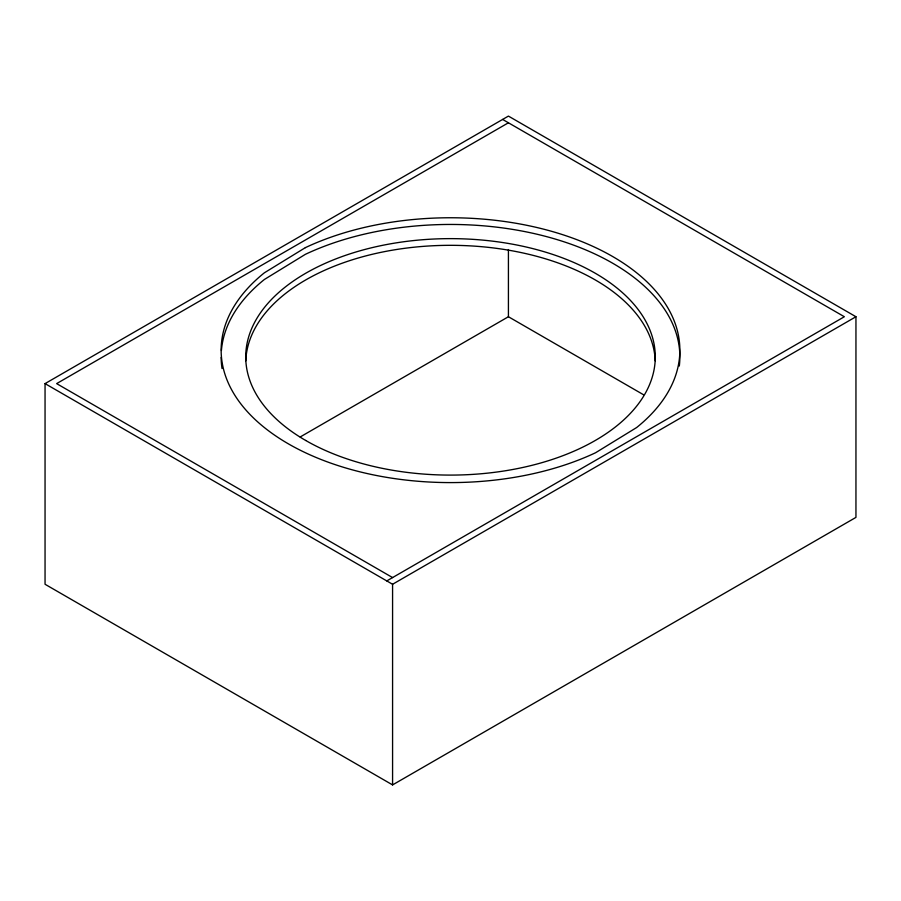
<?xml version="1.0" encoding="UTF-8"?>
<svg xmlns="http://www.w3.org/2000/svg" width="901" height="901" viewBox="0 0 901 901"><rect width="100%" height="100%" fill="white"/><g stroke="black" fill="none" stroke-linecap="round" stroke-linejoin="round"><path stroke-width="1.35" d="M45.05 383.612L508.423 116.094L855.95 316.735L855.95 517.388L392.577 784.906L45.05 584.265L45.05 383.612L392.577 584.265L855.95 316.735M508.423 122.784L56.639 383.612L392.577 577.575M300.191 436.962L508.423 316.735L643.528 394.739M386.788 580.92L844.361 316.735L502.634 119.439M508.423 249.543L508.423 316.735M392.577 584.265L392.577 784.906M245.77 360.884A204.786 118.234 0 0 1 450.5 245.32A204.786 118.234 0 0 1 655.23 360.884M222.04 368.543A229.361 132.413 0 0 1 221.139 357.415M221.409 350.466A229.361 132.413 0 0 1 264.376 279.49L305.394 254.319A229.361 132.413 0 0 1 555.917 239.261A229.361 132.413 0 0 1 679.309 366.031M305.394 247.629L264.376 272.8A229.361 132.413 0 0 0 293.332 446.614A229.361 132.413 0 0 0 595.606 452.73L636.624 427.547A229.361 132.413 0 0 0 607.668 253.733A229.361 132.413 0 0 0 305.394 247.629M305.698 440.465A204.786 118.234 0 0 0 648.303 387.464A204.786 118.234 0 0 0 397.499 242.662A204.786 118.234 0 0 0 305.698 440.465"/></g></svg>
